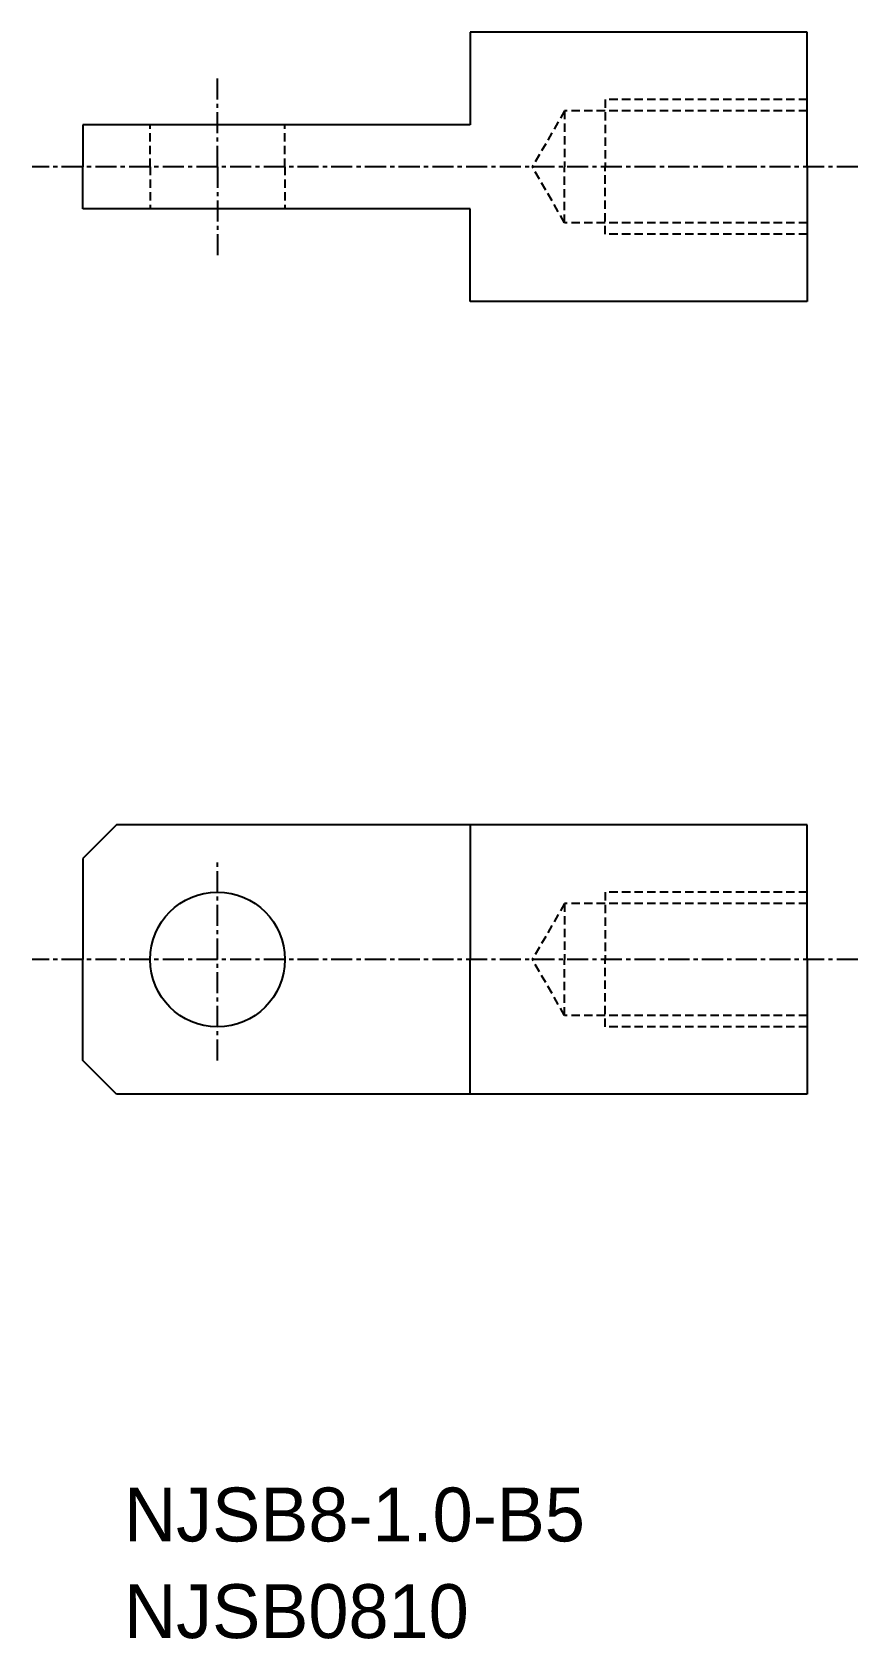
# Model space of a CAD drawing. Extents: x 78.1 to 127.1, y 224.5 to 319.9.
import ezdxf

# ---------------------------------------------------------------- set-up
doc = ezdxf.new("R2010")
doc.units = 0
doc.linetypes.add('CENTER', pattern=[2, 1.25, -0.25, 0.25, -0.25])
doc.linetypes.add('DASHED', pattern=[0.75, 0.5, -0.25])
doc.layers.get('0').update_dxf_attribs({"linetype": 'CONTINUOUS'})
doc.layers.add('CENTER', color=1, linetype='CENTER')

msp = doc.modelspace()

# ---------------------------------------------------------------- linework, layer by layer
at = {"color": 7, "linetype": 'CONTINUOUS'}
for p, q in [((124.149, 319.889), (104.149, 319.889)), ((104.149, 319.889), (104.149, 314.389)), ((124.149, 311.889), (124.149, 319.889)), ((104.149, 314.389), (81.149, 314.389)), ((81.149, 314.389), (81.149, 311.889)), ((81.149, 309.389), (81.149, 311.889)), ((124.149, 311.889), (124.149, 303.889)), ((104.149, 309.389), (81.149, 309.389)), ((104.149, 303.889), (104.149, 309.389)), ((124.149, 303.889), (104.149, 303.889)), ((83.149, 272.817), (81.149, 270.817)), ((124.149, 272.817), (83.149, 272.817)), ((104.149, 272.817), (104.149, 264.817)), ((124.149, 264.817), (124.149, 272.817)), ((81.149, 270.817), (81.149, 264.817)), ((81.149, 258.817), (81.149, 264.817)), ((104.149, 256.817), (104.149, 264.817)), ((124.149, 264.817), (124.149, 256.817)), ((83.149, 256.817), (81.149, 258.817)), ((124.149, 256.817), (83.149, 256.817))]:
    msp.add_line(p, q, dxfattribs=at)
at = {"color": 3, "linetype": 'DASHED'}
for p, q in [((124.149, 315.889), (112.149, 315.889)), ((112.149, 315.889), (112.149, 311.889)), ((109.749, 315.212), (107.83, 311.889)), ((124.149, 315.212), (109.749, 315.212)), ((109.749, 315.212), (109.749, 311.889)), ((85.149, 311.889), (85.149, 314.389)), ((93.149, 311.889), (93.149, 314.389)), ((85.149, 311.889), (85.149, 309.389)), ((93.149, 311.889), (93.149, 309.389)), ((109.749, 308.565), (107.83, 311.889)), ((109.749, 308.565), (109.749, 311.889)), ((112.149, 307.889), (112.149, 311.889)), ((124.149, 308.565), (109.749, 308.565)), ((124.149, 307.889), (112.149, 307.889)), ((109.749, 268.14), (107.83, 264.817)), ((124.149, 268.14), (109.749, 268.14)), ((109.749, 268.14), (109.749, 264.817)), ((124.149, 268.817), (112.149, 268.817)), ((112.149, 268.817), (112.149, 264.817)), ((109.749, 261.493), (107.83, 264.817)), ((109.749, 261.493), (109.749, 264.817)), ((112.149, 260.817), (112.149, 264.817)), ((124.149, 261.493), (109.749, 261.493)), ((124.149, 260.817), (112.149, 260.817))]:
    msp.add_line(p, q, dxfattribs=at)
at = {"color": 7, "linetype": 'CONTINUOUS'}
msp.add_circle((89.149, 264.817), 4, dxfattribs=at)
at = {"layer": 'CENTER', "color": 1, "linetype": 'CENTER'}
for p, q in [((89.149, 311.889), (89.149, 317.389)), ((127.149, 311.889), (78.149, 311.889)), ((89.149, 311.889), (89.149, 306.389)), ((89.149, 258.817), (89.149, 270.817)), ((127.149, 264.817), (78.149, 264.817))]:
    msp.add_line(p, q, dxfattribs=at)

# ---------------------------------------------------------------- texts
at = {"color": 7, "linetype": 'CONTINUOUS'}
for s, p in [('NJSB8-1.0-B5', (83.602, 230.257)), ('NJSB0810', (83.602, 224.517))]:
    msp.add_text(s, height=3.2, dxfattribs=at).set_placement(p)

doc.saveas('drawing.dxf')
